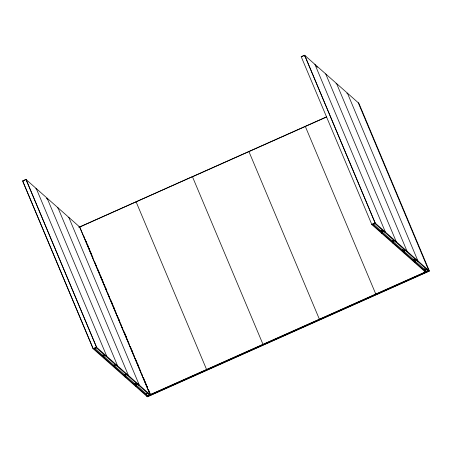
<?xml version="1.0" encoding="UTF-8"?>
<svg xmlns="http://www.w3.org/2000/svg" width="452" height="452" viewBox="0 0 452 452"><rect width="100%" height="100%" fill="white"/><g stroke="black" fill="none" stroke-linecap="round" stroke-linejoin="round"><path stroke-width="0.68" d="M301.213 56.732L304.704 55.319L375.216 223.062L371.832 224.571L301.213 56.732L304.597 55.223L358.888 103.305L429.4 271.047L147.403 396.777L93.112 348.695L22.6 180.953L25.984 179.444L79.733 227.045L150.245 394.788L96.496 347.187L25.984 179.444M35.714 188.812L36.279 188.563L106.791 356.3L106.226 356.555L105.678 355.255M57.387 208.005L57.952 207.756L128.464 375.499L127.899 375.748M336 83.79L336.565 83.535L407.077 251.278L406.512 251.527M68.224 217.604L68.789 217.35L139.301 385.093L138.736 385.347M346.837 93.383L347.402 93.135L417.914 260.872L417.349 261.126L416.8 259.827M79.06 227.203L326.491 116.882M79.733 227.045L192.422 176.659L263.047 344.497M193.173 176.466L326.604 116.978M93.112 348.695L96.496 347.187M429.4 271.047L375.109 222.966L371.725 224.474L425.473 272.076M94.219 348.921L96.474 347.916M372.832 224.7L375.087 223.695M104.632 354.843L102.943 355.594L94.909 348.481M373.019 223.819L381.55 231.373L383.245 230.622M103.118 355.052L103.593 356.17L105.282 355.413M381.731 230.831L382.206 231.949L383.895 231.198M103.406 357.809L103.971 357.56L102.875 354.961M384.838 232.334L385.403 232.085L314.891 64.342M115.469 364.436L113.78 365.193L103.593 356.17M394.082 240.215L392.387 240.972L382.206 231.949M116.119 365.013L114.429 365.77L124.616 374.787L126.306 374.036M392.568 240.43L393.042 241.549L394.732 240.792M114.243 367.408L114.808 367.154L113.989 365.205M117.062 366.148L117.627 365.9L47.115 198.157L46.55 198.411L47.584 199.326M392.856 243.187L393.421 242.939L392.602 240.989M395.675 241.933L396.24 241.679L325.728 73.942M393.042 241.549L403.224 250.572L404.919 249.815M124.792 374.245L125.266 375.363L126.955 374.612M403.404 250.029L403.879 251.142L405.568 250.391M125.08 377.008L125.645 376.753L124.825 374.804M403.692 252.787L404.257 252.532L403.161 249.933M125.266 375.363L135.453 384.386L137.142 383.629M403.879 251.142L414.06 260.166L416.32 259.16M135.628 383.844L136.103 384.963L138.357 383.957M414.241 259.623L414.716 260.742L416.405 259.99M135.916 386.601L136.481 386.353L135.385 383.748M414.529 262.38L415.094 262.132L413.998 259.533M147.979 393.229L146.29 393.98L136.103 384.963M426.592 269.008L424.897 269.765L414.716 260.742M146.99 395.658L149.25 394.652M427.863 270.437L425.603 271.443L424.428 268.646M146.753 396.201L147.318 395.946M149.572 394.941L425.931 271.731M428.185 270.725L428.75 270.471L358.238 102.728M147.425 396.042L428.293 270.816M147.295 396.681L428.728 271.2M304.139 55.573L305.156 56.472M316.389 66.421L317.423 67.337M305.332 126.464L375.844 294.207M374.651 223.316L428.835 271.296M372.397 224.322L426.473 272.206M423.784 272.833L424.213 273.211M248.933 151.606L319.445 319.349M376.386 294.681L375.731 293.286M136.131 201.897L206.643 369.64M78.738 226.915L79.168 227.299M23.272 180.8L23.707 181.184M22.6 180.953L26.092 179.54L96.604 347.283L93.219 348.791L22.984 181.698M151.94 394.031L152.369 394.415M150.787 395.268L149.584 392.568M96.039 347.531L150.115 395.421M93.784 348.537L147.86 396.427M424.948 269.222L426.038 271.827M424.835 269.126L425.654 271.076M424.818 270.68L425.366 271.98M413.591 259.047L414.06 260.166M402.755 249.453L403.224 250.572M381.488 230.74L382.584 233.339L382.019 233.594L381.471 232.294M381.081 230.254L381.55 231.373M304.597 55.223L375.109 222.966M86.287 241.831L87.106 243.781M87.654 245.08L88.473 247.029M89.021 248.329L89.841 250.278M90.937 252.883L92.027 255.482M98.039 269.787L98.858 271.737M99.406 273.036L100.225 274.985M100.773 276.285L101.593 278.24M102.141 279.539L102.96 281.489M104.327 284.737L105.146 286.692M105.695 287.992L106.514 289.941M111.158 300.992L111.977 302.942M112.525 304.241L113.345 306.196M113.893 307.496L114.712 309.445M117.447 315.948L118.266 317.897M118.814 319.197L119.633 321.146M124.277 332.203L125.097 334.152M125.645 335.452L126.464 337.401M130.566 347.153L131.385 349.102M131.927 350.407L132.752 352.357M136.029 360.159L136.849 362.108M137.397 363.408L138.216 365.357M143.679 378.364L144.504 380.313M145.047 381.612L145.866 383.562M146.962 386.166L147.51 387.466M148.329 389.415L149.968 393.313M83.993 236.532L84.812 238.481M85.36 239.78L86.451 242.385M87.276 244.334L90.281 251.487M90.824 252.787L91.649 254.736M92.191 256.035L93.01 257.985M94.378 261.239L95.197 263.188M95.745 264.488L96.564 266.437M97.112 267.737L97.931 269.691M98.48 270.991L99.57 273.59M100.389 275.539L103.401 282.692M103.943 283.992L104.762 285.941M105.31 287.246L106.949 291.144M107.497 292.444L108.316 294.393M108.864 295.698L109.683 297.648M110.231 298.947L111.051 300.896M111.599 302.196L112.689 304.801M113.508 306.75L116.514 313.903M117.062 315.202L117.61 316.502M118.43 318.451L120.068 322.355M120.616 323.655L121.435 325.604M121.983 326.903L122.803 328.853M123.351 330.152L124.17 332.107M124.718 333.406L129.091 343.808M130.182 346.407L130.73 347.707M131.549 349.662L133.187 353.56M133.735 354.86L134.555 356.809M135.103 358.114L135.922 360.063M136.47 361.363L140.843 371.764M141.386 373.064L142.205 375.013M143.301 377.618L143.849 378.917M144.668 380.866L146.307 384.765M146.855 386.07L147.674 388.019M148.222 389.319L149.041 391.268M79.625 226.949L150.137 394.692M146.499 393.997L147.047 395.297M146.171 393.709L147.403 396.777M134.978 383.268L135.453 384.386"/></g></svg>
